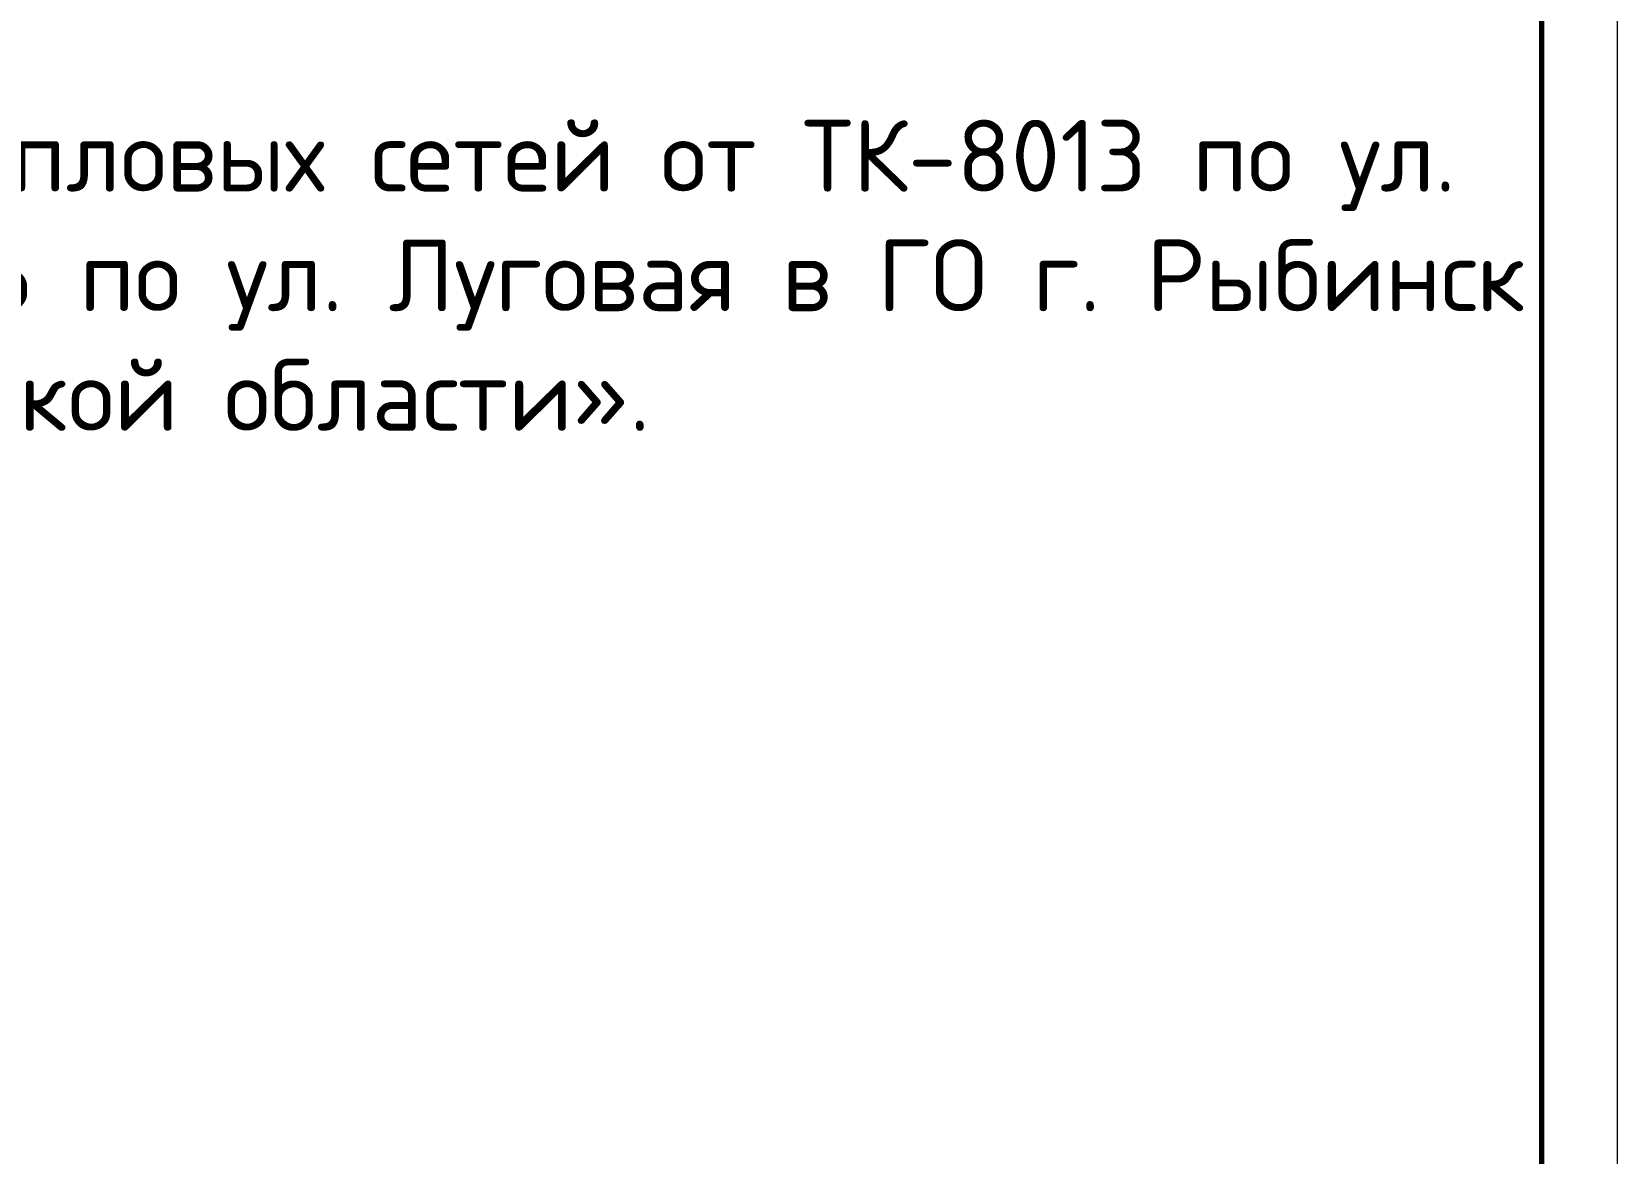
# Model space of a CAD drawing. Header units: millimetres. Extents: x -112426 to 6776, y 1218 to 38707.
# Drawn here: x 1147.9 to 1252.9, y 1549.7 to 1623.9 of the extents above; entities that cross this region are included whole.
import ezdxf

# ---------------------------------------------------------------- set-up
doc = ezdxf.new("R2010")
doc.units = ezdxf.units.MM
doc.layers.add('Основной', color=1, linetype='Continuous', lineweight=60)
doc.layers.add('Размерный', color=4, linetype='Continuous', lineweight=30)
doc.styles.add('-ISOCPEUR-', font='isocpeur.TTF')

msp = doc.modelspace()

# ---------------------------------------------------------------- linework, layer by layer
at = {"layer": 'Основной', "color": 7, "lineweight": 70}
msp.add_line((1247.939, 1406.16), (1247.939, 1693.16), dxfattribs=at)
at = {"layer": 'Размерный', "color": 7, "lineweight": 20}
msp.add_line((1252.939, 1698.16), (1252.939, 1401.16), dxfattribs=at)

# ---------------------------------------------------------------- texts
at = {"layer": 'Размерный', "color": 7, "lineweight": 30, "insert": (1155.439, 1618.076), "char_height": 4.75, "width": 185, "attachment_point": 2, "style": '-ISOCPEUR-'}
msp.add_mtext('«Капитальный ремонт тепловых сетей от ТК-8013 по ул. Куйбышева,д.24 до ж/д. №6 по ул. Луговая в ГО г. Рыбинск\\PЯрославской области».', dxfattribs=at)

doc.saveas('drawing.dxf')
